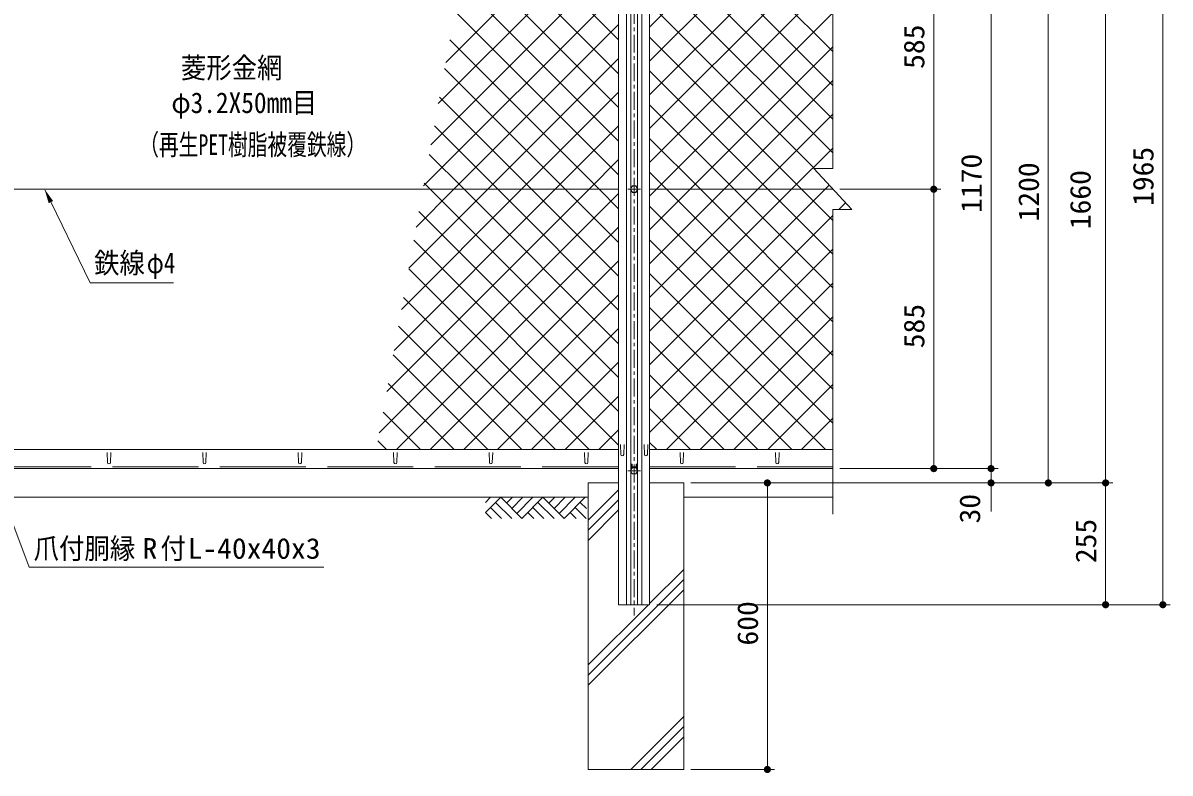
# Model space of a CAD drawing. Units: millimetres, scale not verified. Extents: x -4455 to 4455, y -3150 to 3150.
# Drawn here: x -2787 to -384, y -671 to 900 of the extents above; entities that cross this region are included whole.
import ezdxf
from ezdxf.enums import TextEntityAlignment as Align

# ---------------------------------------------------------------- set-up
doc = ezdxf.new("R2010")
doc.units = ezdxf.units.MM
doc.header["$LTSCALE"] = 30
doc.linetypes.add('DASHED', pattern=[7.5, 6, -1.5])
doc.linetypes.add('USER1', pattern=[2, 1.25, -0.25, 0.25, -0.25])
for name, color, linetype, lineweight in [('0-0_5寸法', 1, 'Continuous', 18), ('0-1_SUNPOU', 1, 'Continuous', 18), ('0-2_1部材', 3, 'Continuous', 18), ('0-3_2網', 4, 'Continuous', 18), ('0-5_6文字', 3, 'Continuous', 9), ('0-6_0', 7, 'Continuous', 9), ('0-7_8部品', 7, 'Continuous', 9), ('0-8_GL', 7, 'Continuous', 9), ('0-9_4基礎', 4, 'Continuous', 18), ('0-A_中心線', 1, 'USER1', 18)]:
    doc.layers.add(name, color=color, linetype=linetype, lineweight=lineweight)
doc.styles.add('ＭＳ ゴシック', font='')
doc.styles.get('ＭＳ ゴシック').set_extended_font_data('MS Gothic')

# ---------------------------------------------------------------- blocks, each defined once
blk = doc.blocks.new('M1')
at = {"layer": '0-1_SUNPOU'}
blk.add_line((-7.5, 0), (-57.86, 0), dxfattribs=at)
for points in [[(0, 0), (-7.5, 0), (-7.44, 0.94)], [(0, 0), (-7.44, -0.94), (-7.5, 0)], [(0, 0), (-7.44, 0.94), (-7.26, 1.87)], [(0, 0), (-7.26, -1.87), (-7.44, -0.94)], [(0, 0), (-7.26, 1.87), (-6.97, 2.76)], [(0, 0), (-6.97, -2.76), (-7.26, -1.87)], [(0, 0), (-6.97, 2.76), (-6.57, 3.61)], [(0, 0), (-6.57, -3.61), (-6.97, -2.76)], [(0, 0), (-6.57, 3.61), (-6.07, 4.41)], [(0, 0), (-6.07, -4.41), (-6.57, -3.61)], [(0, 0), (-6.07, 4.41), (-5.47, 5.13)], [(0, 0), (-5.47, -5.13), (-6.07, -4.41)], [(0, 0), (-5.47, 5.13), (-4.78, 5.78)], [(0, 0), (-4.78, -5.78), (-5.47, -5.13)], [(0, 0), (-4.78, 5.78), (-4.02, 6.33)], [(0, 0), (-4.02, -6.33), (-4.78, -5.78)], [(0, 0), (-4.02, 6.33), (-3.19, 6.79)], [(0, 0), (-3.19, -6.79), (-4.02, -6.33)], [(0, 0), (-3.19, 6.79), (-2.32, 7.13)], [(0, 0), (-2.32, -7.13), (-3.19, -6.79)], [(0, 0), (-2.32, 7.13), (-1.41, 7.37)], [(0, 0), (-1.41, -7.37), (-2.32, -7.13)], [(0, 0), (-1.41, 7.37), (-0.47, 7.49)], [(0, 0), (-0.47, -7.49), (-1.41, -7.37)], [(0, 0), (-0.47, 7.49), (0.47, 7.49)], [(0, 0), (0.47, -7.49), (-0.47, -7.49)], [(0, 0), (0.47, 7.49), (1.41, 7.37)], [(0, 0), (1.41, 7.37), (2.32, 7.13)], [(0, 0), (2.32, 7.13), (3.19, 6.79)], [(0, 0), (3.19, 6.79), (4.02, 6.33)], [(0, 0), (4.02, 6.33), (4.78, 5.78)], [(0, 0), (4.78, 5.78), (5.47, 5.13)], [(0, 0), (5.47, 5.13), (6.07, 4.41)], [(0, 0), (6.07, 4.41), (6.57, 3.61)], [(0, 0), (6.57, 3.61), (6.97, 2.76)], [(0, 0), (6.97, 2.76), (7.26, 1.87)], [(0, 0), (7.26, 1.87), (7.44, 0.94)], [(0, 0), (7.44, 0.94), (7.5, 0)], [(0, 0), (1.41, -7.37), (0.47, -7.49)], [(0, 0), (2.32, -7.13), (1.41, -7.37)], [(0, 0), (3.19, -6.79), (2.32, -7.13)], [(0, 0), (4.02, -6.33), (3.19, -6.79)], [(0, 0), (4.78, -5.78), (4.02, -6.33)], [(0, 0), (5.47, -5.13), (4.78, -5.78)], [(0, 0), (6.07, -4.41), (5.47, -5.13)], [(0, 0), (6.57, -3.61), (6.07, -4.41)], [(0, 0), (6.97, -2.76), (6.57, -3.61)], [(0, 0), (7.26, -1.87), (6.97, -2.76)], [(0, 0), (7.44, -0.94), (7.26, -1.87)], [(0, 0), (7.5, 0), (7.44, -0.94)]]:
    blk.add_solid(points, dxfattribs=at)
blk = doc.blocks.new('GL-マーク')
at = {"layer": '0-6_0', "color": 1, "lineweight": 18}
for p, q in [((-418.12, -21.21), (-396.91, 0)), ((-418.12, -63.64), (-354.48, 0)), ((-354.48, 0), (-265.86, -88.62)), ((-304.52, 0), (-329.5, -24.98)), ((-262.09, 0), (-308.29, -46.2)), ((-219.67, 0), (-287.08, -67.41)), ((-177.24, 0), (-265.86, -88.62)), ((-177.24, 0), (-88.62, -88.62)), ((-127.28, 0), (-152.26, -24.98)), ((-84.85, 0), (-131.05, -46.19)), ((-42.43, 0), (-109.83, -67.41)), ((0, 0), (-88.62, -88.62)), ((-396.91, -42.43), (-350.71, -88.62)), ((-375.7, -21.21), (-308.29, -88.62)), ((-219.67, -42.43), (-173.47, -88.62)), ((-198.45, -21.21), (-131.05, -88.62)), ((3.77, -88.62), (-42.43, -42.43)), ((4.99, -47.42), (-21.21, -21.21)), ((-418.12, -63.64), (-393.14, -88.62)), ((-240.88, -63.64), (-215.9, -88.62)), ((-38.66, -88.62), (-63.64, -63.64))]:
    blk.add_line(p, q, dxfattribs=at)

msp = doc.modelspace()

# ---------------------------------------------------------------- linework, layer by layer
at = {"layer": '0-0_5寸法'}
for p, q in [((-519.44, 1566.81), (-519.44, -33.19)), ((-879.44, 581.81), (-879.44, 1106.81)), ((-759.44, -3.19), (-759.44, 1106.81)), ((-639.44, 1106.81), (-639.44, -33.19)), ((-1076.01, 551.81), (-864.44, 551.81)), ((-1076.01, 551.81), (-864.44, 551.81)), ((-879.44, -3.19), (-879.44, 521.81)), ((-759.44, -3.19), (-759.44, 26.81)), ((-1076.01, -33.19), (-744.44, -33.19)), ((-1076.01, -33.19), (-864.44, -33.19)), ((-1076.01, -33.19), (-744.44, -33.19)), ((-759.44, -33.19), (-759.44, -63.19)), ((-1388.23, -63.19), (-624.44, -63.19)), ((-1388.23, -63.19), (-504.44, -63.19)), ((-1388.23, -63.19), (-1213, -63.19)), ((-1370.38, -63.19), (-504.44, -63.19)), ((-1076.01, -63.19), (-744.44, -63.19)), ((-1228, -93.19), (-1228, -633.19)), ((-759.44, -93.19), (-759.44, -123.19)), ((-519.44, -93.19), (-519.44, -288.19)), ((-1459.68, -318.19), (-504.44, -318.19)), ((-1388.23, -663.19), (-1213, -663.19))]:
    msp.add_line(p, q, dxfattribs=at)
at = {"layer": '0-2_1部材', "color": 7, "lineweight": 9}
for p, q in [((-1539.68, 1646.81), (-1539.68, -318.19)), ((-1474.68, 1646.81), (-1474.68, -318.19)), ((-3274.68, 551.81), (-1539.68, 551.81)), ((-1474.68, 551.81), (-1091.01, 551.81)), ((-3274.68, 6.81), (-1539.68, 6.81)), ((-1474.68, 6.81), (-1091.01, 6.81)), ((-3274.68, -33.19), (-1539.68, -33.19)), ((-1474.68, -33.19), (-1091.01, -33.19)), ((-1539.68, -318.19), (-1474.68, -318.19))]:
    msp.add_line(p, q, dxfattribs=at)
at = {"layer": '0-2_1部材'}
for p, q in [((-1523.18, 1646.81), (-1523.18, -318.19)), ((-1514.18, 1646.81), (-1514.18, -318.19)), ((-1500.18, 1646.81), (-1500.18, -318.19)), ((-1491.18, 1646.81), (-1491.18, -318.19)), ((-2610.93, 0.31), (-2610.18, -20.19)), ((-2603.43, 0.31), (-2604.18, -20.19)), ((-2410.93, 0.31), (-2410.18, -20.19)), ((-2403.43, 0.31), (-2404.18, -20.19)), ((-2210.93, 0.31), (-2210.18, -20.19)), ((-2203.43, 0.31), (-2204.18, -20.19)), ((-2010.93, 0.31), (-2010.18, -20.19)), ((-2003.43, 0.31), (-2004.18, -20.19)), ((-1810.93, 0.31), (-1810.18, -20.19)), ((-1803.43, 0.31), (-1804.18, -20.19)), ((-1610.93, 0.31), (-1610.18, -20.19)), ((-1603.43, 0.31), (-1604.18, -20.19)), ((-1410.93, 0.31), (-1410.18, -20.19)), ((-1403.43, 0.31), (-1404.18, -20.19)), ((-1210.93, 0.31), (-1210.18, -20.19)), ((-1203.43, 0.31), (-1204.18, -20.19))]:
    msp.add_line(p, q, dxfattribs=at)
at = {"layer": '0-2_1部材', "color": 4}
for p, q in [((-1091.01, 1637.33), (-1091.01, 595.34)), ((-1131.01, 595.34), (-1051.01, 509.18)), ((-1091.01, 595.34), (-1131.01, 595.34)), ((-1091.01, 509.18), (-1091.01, -128.27)), ((-1091.01, 509.18), (-1051.01, 509.18))]:
    msp.add_line(p, q, dxfattribs=at)
at = {"layer": '0-2_1部材', "color": 1, "linetype": 'DASHED'}
for p, q in [((-3274.68, -29.19), (-1539.68, -29.19)), ((-1474.68, -29.19), (-1091.01, -29.19))]:
    msp.add_line(p, q, dxfattribs=at)
at = {"layer": '0-2_1部材'}
for centre in [(-2607.18, -20.19), (-2407.18, -20.19), (-2207.18, -20.19), (-2007.18, -20.19), (-1807.18, -20.19), (-1607.18, -20.19), (-1407.18, -20.19), (-1207.18, -20.19)]:
    msp.add_arc(centre, 3, 180, 0, dxfattribs=at)
at = {"layer": '0-3_2網', "color": 1}
for p, q in [((-399.44, -288.19), (-399.44, 1616.81)), ((-1459.68, -318.19), (-384.44, -318.19))]:
    msp.add_line(p, q, dxfattribs=at)
at = {"layer": '0-3_2網'}
for p, q in [((-1917.28, 731.11), (-1551.58, 1096.81)), ((-1901.83, 817.27), (-1622.3, 1096.81)), ((-1539.68, 793.77), (-1842.71, 1096.81)), ((-1539.68, 864.48), (-1772, 1096.81)), ((-1474.68, 890.87), (-1268.74, 1096.81)), ((-1474.68, 820.16), (-1198.03, 1096.81)), ((-1474.68, 749.45), (-1127.32, 1096.81)), ((-1091.01, 698.66), (-1474.68, 1082.33)), ((-1091.01, 769.37), (-1418.45, 1096.81)), ((-1091.01, 840.08), (-1347.74, 1096.81)), ((-1474.68, 678.74), (-1091.01, 1062.41)), ((-1932.73, 644.95), (-1539.68, 1038.01)), ((-1539.68, 723.06), (-1861.09, 1044.48)), ((-1091.01, 627.95), (-1474.68, 1011.62)), ((-1474.68, 608.03), (-1091.01, 991.7)), ((-1948.18, 558.79), (-1539.68, 967.3)), ((-1539.68, 652.35), (-1871.84, 984.52)), ((-1129.11, 595.34), (-1474.68, 940.91)), ((-1539.68, 581.64), (-1882.59, 924.56)), ((-1460.19, 551.81), (-1091.01, 920.99)), ((-1884.45, 551.81), (-1539.68, 896.58)), ((-1156.29, 551.81), (-1474.68, 870.2)), ((-1389.48, 551.81), (-1091.01, 850.27)), ((-1813.74, 551.81), (-1539.68, 825.87)), ((-1651.26, 551.81), (-1904.1, 804.64)), ((-1227, 551.81), (-1474.68, 799.48)), ((-1318.77, 551.81), (-1091.01, 779.56)), ((-1743.03, 551.81), (-1539.68, 755.16)), ((-1721.97, 551.81), (-1914.85, 744.68)), ((-1297.71, 551.81), (-1474.68, 728.77)), ((-1248.06, 551.81), (-1091.01, 708.85)), ((-1792.69, 551.81), (-1925.6, 684.72)), ((-1672.32, 551.81), (-1539.68, 684.45)), ((-1368.42, 551.81), (-1474.68, 658.06)), ((-1177.35, 551.81), (-1091.01, 638.14)), ((-1863.4, 551.81), (-1936.35, 624.76)), ((-1439.13, 551.81), (-1474.68, 587.35)), ((-1934.11, 551.81), (-1947.1, 564.81)), ((-2040.88, 41.82), (-1539.68, 543.03)), ((-2009.98, 214.15), (-1672.32, 551.81)), ((-1994.53, 300.31), (-1743.03, 551.81)), ((-1979.08, 386.47), (-1813.74, 551.81)), ((-1963.63, 472.63), (-1884.45, 551.81)), ((-1539.68, 157.38), (-1934.11, 551.81)), ((-1539.68, 228.09), (-1863.4, 551.81)), ((-1539.68, 298.8), (-1792.69, 551.81)), ((-1539.68, 369.51), (-1721.97, 551.81)), ((-1539.68, 440.22), (-1651.26, 551.81)), ((-1474.68, 537.32), (-1460.19, 551.81)), ((-1474.68, 466.61), (-1389.48, 551.81)), ((-1474.68, 395.9), (-1318.77, 551.81)), ((-1474.68, 325.19), (-1248.06, 551.81)), ((-1474.68, 254.48), (-1177.35, 551.81)), ((-1091.01, 203.69), (-1439.13, 551.81)), ((-1091.01, 274.4), (-1368.42, 551.81)), ((-1091.01, 345.11), (-1297.71, 551.81)), ((-1091.01, 415.82), (-1227, 551.81)), ((-1091.01, 486.53), (-1156.29, 551.81)), ((-1539.68, 86.67), (-1957.86, 504.85)), ((-1091.01, 132.98), (-1474.68, 516.64)), ((-1078.55, 509.18), (-1064.27, 523.46)), ((-1474.68, 113.06), (-1091.01, 496.72)), ((-2005.19, 6.81), (-1539.68, 472.32)), ((-1539.68, 15.96), (-1968.61, 444.89)), ((-1091.01, 62.27), (-1474.68, 445.93)), ((-1474.68, 42.35), (-1091.01, 426.01)), ((-1601.24, 6.81), (-1979.36, 384.93)), ((-1934.48, 6.81), (-1539.68, 401.61)), ((-1106.26, 6.81), (-1474.68, 375.22)), ((-1439.5, 6.81), (-1091.01, 355.3)), ((-1671.95, 6.81), (-1990.11, 324.97)), ((-1863.77, 6.81), (-1539.68, 330.9)), ((-1176.97, 6.81), (-1474.68, 304.51)), ((-1742.66, 6.81), (-2000.86, 265.01)), ((-1368.79, 6.81), (-1091.01, 284.59)), ((-1793.06, 6.81), (-1539.68, 260.19)), ((-1247.69, 6.81), (-1474.68, 233.8)), ((-1813.37, 6.81), (-2011.61, 205.05)), ((-1298.08, 6.81), (-1091.01, 213.88)), ((-1722.35, 6.81), (-1539.68, 189.48)), ((-1884.08, 6.81), (-2022.37, 145.09)), ((-1318.4, 6.81), (-1474.68, 163.09)), ((-1227.37, 6.81), (-1091.01, 143.17)), ((-1651.64, 6.81), (-1539.68, 118.77)), ((-1954.79, 6.81), (-2033.12, 85.13)), ((-1389.11, 6.81), (-1474.68, 92.38)), ((-1156.66, 6.81), (-1091.01, 72.46)), ((-1580.92, 6.81), (-1539.68, 48.06)), ((-2025.5, 6.81), (-2043.87, 25.17)), ((-1459.82, 6.81), (-1474.68, 21.67))]:
    msp.add_line(p, q, dxfattribs=at)
for points in [[(-1539.68, 510.93), (-1580.55, 551.81), (-1893.35, 864.6)], [(-2025.43, 127.98), (-1601.61, 551.81), (-1539.68, 613.74)], [(-1474.68, 183.77), (-1106.64, 551.81), (-1098.31, 560.13)]]:
    msp.add_lwpolyline(points, dxfattribs=at)
at = {"layer": '0-5_6文字', "color": 1, "lineweight": 18}
msp.add_lwpolyline([(-2471.83, 356.06), (-2646.68, 356.06), (-2741.14, 550.01)], dxfattribs=at)
at = {"layer": '0-5_6文字', "color": 7}
msp.add_lwpolyline([(-2157.08, -239.53), (-2774.37, -239.53), (-2856.14, -23.5)], dxfattribs=at)
at = {"layer": '0-5_6文字', "color": 1}
msp.add_solid([(-2742.02, 551.81), (-2724.2, 527.12), (-2733.56, 522.56)], dxfattribs=at)
at = {"layer": '0-7_8部品', "color": 1, "linetype": 'USER1', "lineweight": 18}
for p, q in [((-1520.61, 551.81), (-1493.73, 551.81)), ((-1520.61, -37.64), (-1493.73, -37.64))]:
    msp.add_line(p, q, dxfattribs=at)
at = {"layer": '0-7_8部品'}
for p, q in [((-1535.7, 16.96), (-1534.95, -3.54)), ((-1528.2, 16.96), (-1528.95, -3.54)), ((-1486.15, 16.96), (-1485.4, -3.54)), ((-1478.65, 16.96), (-1479.4, -3.54)), ((-1513.43, -34.89), (-1513.43, -23.96)), ((-1502.93, -23.96), (-1500.93, -23.96)), ((-1502.93, -31.42), (-1502.93, -23.96)), ((-1500.93, -34.89), (-1500.93, -23.96)), ((-1511.43, -28.96), (-1513.43, -28.96)), ((-1512.6, -33.46), (-1513.43, -33.46)), ((-1511.43, -29.19), (-1502.93, -29.19)), ((-1502.93, -28.96), (-1500.93, -28.96)), ((-1501.75, -33.46), (-1500.93, -33.46))]:
    msp.add_line(p, q, dxfattribs=at)
at = {"layer": '0-7_8部品', "color": 3, "lineweight": 18}
for points in [[(-1499.34, 551.81), (-1503.26, 558.6), (-1511.1, 558.6), (-1515.02, 551.81), (-1511.1, 545.02), (-1503.26, 545.02)], [(-1499.34, -37.64), (-1503.26, -44.43), (-1511.1, -44.43), (-1515.02, -37.64), (-1511.1, -30.85), (-1503.26, -30.85)]]:
    msp.add_lwpolyline(points, close=True, dxfattribs=at)
at = {"layer": '0-7_8部品'}
msp.add_lwpolyline([(-1511.43, -31.42), (-1511.43, -23.96), (-1513.43, -23.96)], dxfattribs=at)
at = {"layer": '0-7_8部品', "color": 3, "lineweight": 18}
for centre in [(-1507.18, 551.81), (-1507.18, -37.64)]:
    msp.add_circle(centre, 6.8, dxfattribs=at)
at = {"layer": '0-7_8部品'}
for centre in [(-1531.95, -3.54), (-1482.4, -3.54)]:
    msp.add_arc(centre, 3, 180, 0, dxfattribs=at)
at = {"layer": '0-8_GL'}
for p, q in [((-3203.23, -93.19), (-1603.23, -93.19)), ((-1403.23, -93.19), (-1091.01, -93.19))]:
    msp.add_line(p, q, dxfattribs=at)
at = {"layer": '0-9_4基礎', "color": 7, "lineweight": 9}
for p, q in [((-1603.23, -663.19), (-1603.23, -63.19)), ((-1603.23, -63.19), (-1539.68, -63.19)), ((-1474.68, -63.19), (-1403.23, -63.19)), ((-1403.23, -663.19), (-1403.23, -63.19)), ((-1603.23, -663.19), (-1403.23, -663.19))]:
    msp.add_line(p, q, dxfattribs=at)
at = {"layer": '0-9_4基礎'}
for p, q in [((-1603.23, -140.96), (-1539.68, -77.42)), ((-1603.23, -162.18), (-1539.68, -98.63)), ((-1603.23, -183.39), (-1539.68, -119.84)), ((-1474.68, -315.88), (-1403.23, -244.43)), ((-1603.23, -465.64), (-1403.23, -265.64)), ((-1603.23, -486.85), (-1403.23, -286.85)), ((-1603.23, -444.43), (-1476.99, -318.19)), ((-1514.17, -663.19), (-1403.23, -552.25)), ((-1492.96, -663.19), (-1403.23, -573.46)), ((-1471.74, -663.19), (-1403.23, -594.67))]:
    msp.add_line(p, q, dxfattribs=at)
at = {"layer": '0-A_中心線'}
msp.add_line((-1507.18, 1655.44), (-1507.18, -341.03), dxfattribs=at)

# ---------------------------------------------------------------- block references
at = {"layer": '0-0_5寸法'}
for p, rotation in [((-879.44, 551.81), 270), ((-879.44, 551.81), 90), ((-879.44, -33.19), 270), ((-759.44, -33.19), 270), ((-759.44, -33.19), 270), ((-639.44, -63.19), 270), ((-519.44, -63.19), 270), ((-1228, -63.19), 90), ((-759.44, -63.19), 90), ((-519.44, -63.19), 90), ((-519.44, -318.19), 270), ((-1228, -663.19), 270)]:
    msp.add_blockref('M1', p, dxfattribs=dict(at, rotation=rotation))
at = {"layer": '0-3_2網', "rotation": 270}
msp.add_blockref('M1', (-399.44, -318.19), dxfattribs=at)
at = {"layer": '0-8_GL', "xscale": 0.5, "yscale": 0.5}
msp.add_blockref('GL-マーク', (-1609.42, -93.34), dxfattribs=at)

# ---------------------------------------------------------------- texts
at = {"layer": '0-0_5寸法', "color": 3, "style": 'ＭＳ ゴシック', "width": 1.05}
for s, p in [('585', (-886.11, 803.81)), ('1170', (-766.11, 502.31)), ('1200', (-646.11, 484.31)), ('1660', (-537.83, 468.15)), ('585', (-886.11, 218.81)), ('30', (-769.29, -148.06)), ('255', (-526.11, -231.19)), ('600', (-1234.68, -403.69))]:
    msp.add_text(s, height=43.33, rotation=90, dxfattribs=at).set_placement(p, align=Align.BOTTOM_LEFT)
at = {"layer": '0-3_2網', "color": 3, "style": 'ＭＳ ゴシック', "width": 1.05}
msp.add_text('1965', height=43.33, rotation=90, dxfattribs=at).set_placement((-406.11, 516.81), align=Align.BOTTOM_LEFT)
at = {"layer": '0-5_6文字', "style": 'ＭＳ ゴシック'}
for s, height, width, p in [('菱形金網', 43.33, 0.9, (-2456.61, 771.51)), ('φ3.2X50mm目', 43.3, 0.9, (-2476.43, 698.32)), ('（再生PET樹脂被覆鉄線）', 43.3, 0.7, (-2543.77, 610.62)), ('鉄線', 43.33, 0.9, (-2638.41, 362.86)), ('φ4', 43.33, 0.8, (-2528.08, 362.86)), ('爪付胴縁  付', 43.33, 0.9, (-2765.08, -235)), ('R', 43.33, 1.05, (-2536.92, -235)), ('L-40x40x3', 43.33, 1.05, (-2442.51, -235))]:
    msp.add_text(s, height=height, dxfattribs=dict(at, width=width)).set_placement(p, align=Align.BOTTOM_LEFT)

doc.saveas('drawing.dxf')
